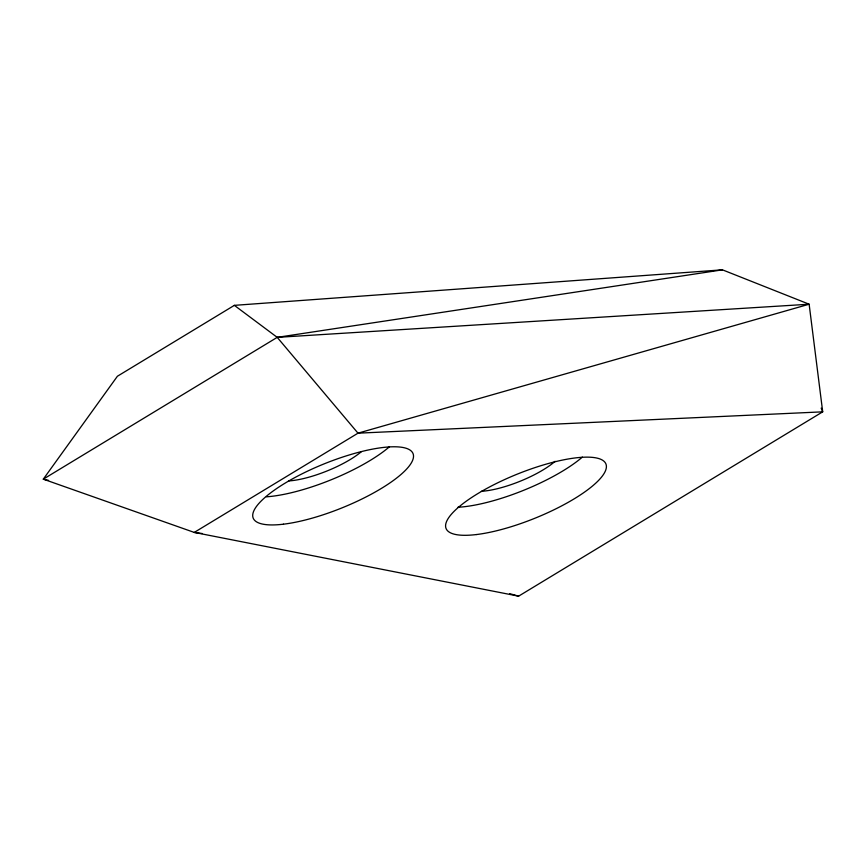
<?xml version="1.0" encoding="UTF-8"?>
<svg xmlns="http://www.w3.org/2000/svg" width="866" height="866" viewBox="0 0 866 866"><rect width="100%" height="100%" fill="white"/><g stroke="black" fill="none" stroke-linecap="round" stroke-linejoin="round"><path stroke-width="1.3" d="M234.361 305.352L117.408 376.245L43.3 479.158L194.265 532.417L518.604 596.165L822.7 411.837L809.136 304.215L722.45 269.835L234.361 305.352L277.217 337.361L358.004 433.173L822.7 411.837L821.185 408.092M722.45 269.835L277.217 337.361L43.3 479.158L48.561 480.381M277.217 337.361L809.136 304.215L358.004 433.173L194.265 532.417L202.287 533.543M509.565 593.621L518.604 596.165M555.117 461.307A50.921 14.04 -22 0 1 481.377 491.303M361.284 451.771A50.921 14.04 -22 0 1 288.508 480.944M582.363 457.107A86.178 23.75 -22 0 1 457.908 507.26M389.494 446.737A86.178 23.75 -22 0 1 266.414 496.813M476.343 534.56A86.178 23.75 -22 0 0 605.583 470.487A86.178 23.75 -22 0 0 496.066 483.629A86.178 23.75 -22 0 0 476.343 534.56M283.463 524.19A86.178 23.75 -22 0 0 412.703 460.117A86.178 23.75 -22 0 0 303.197 473.258A86.178 23.75 -22 0 0 283.463 524.19"/></g></svg>
